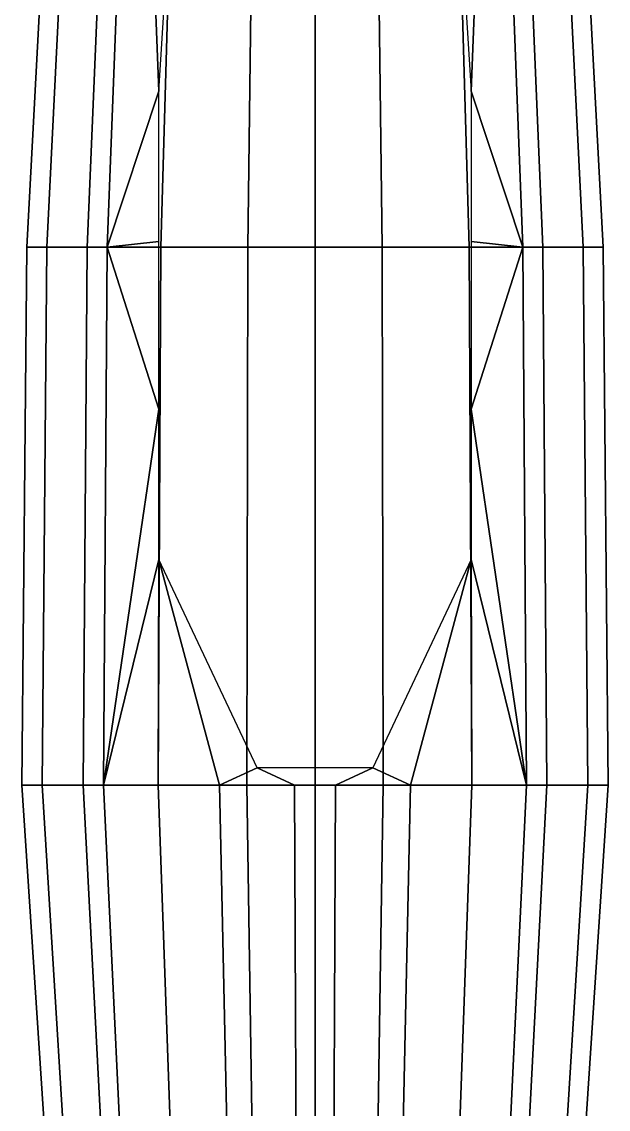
# Model space of a CAD drawing. Extents: x -0.55 to 0.55, y -3.82 to 4.07.
# Drawn here: x -0.507 to 0.507, y -1.756 to 0.125 of the extents above; entities that cross this region are included whole.
import ezdxf

# ---------------------------------------------------------------- set-up
doc = ezdxf.new("R2010")
doc.units = 0
doc.layers.get('0').update_dxf_attribs({"linetype": 'CONTINUOUS'})

msp = doc.modelspace()

# ---------------------------------------------------------------- linework, layer by layer
for points in [[(-0.4988, -0.265, 0.2272), (-0.43, 1.025, 0.24), (-0.43, 1.025, 0.08), (-0.4988, -0.265, 0.0416)], [(-0.4988, -0.265, 0.0416), (-0.43, 1.025, 0.08), (-0.4, 1.025, -0.1), (-0.464, -0.265, -0.1672)], [(-0.464, -0.265, 0.378), (-0.4, 1.025, 0.37), (-0.43, 1.025, 0.24), (-0.4988, -0.265, 0.2272)], [(-0.464, -0.265, -0.1672), (-0.4, 1.025, -0.1), (-0.34, 1.025, -0.24), (-0.3944, -0.265, -0.3296)], [(-0.3596, -0.265, 0.5752), (-0.31, 1.025, 0.54), (-0.4, 1.025, 0.37), (-0.464, -0.265, 0.378)], [(-0.3944, -0.265, -0.3296), (-0.34, 1.025, -0.24), (-0.31, 1.025, -0.28), (-0.3596, -0.265, -0.376)], [(-0.3596, -0.265, -0.376), (-0.31, 1.025, -0.28), (-0.23, 1.025, -0.36), (-0.2668, -0.265, -0.4688)], [(-0.31, 1.025, 0.54), (-0.3596, -0.265, 0.5752), (-0.3596, -0.265, 0.5752), (-0.27, 0.005, 0.67)], [(-0.25, 0.325, 0.69), (-0.25, 0.325, 0.69), (-0.31, 1.025, 0.54), (-0.27, 0.005, 0.67)], [(-0.2668, -0.265, -0.4688), (-0.23, 1.025, -0.36), (-0.1, 1.025, -0.42), (-0.116, -0.265, -0.5384)], [(-0.116, -0.265, -0.5384), (-0.1, 1.025, -0.42), (0, 1.025, -0.43), (0, -0.265, -0.55)], [(0, -0.265, -0.55), (0, 1.025, -0.43), (0.1, 1.025, -0.42), (0.116, -0.265, -0.5384)], [(0.116, -0.265, -0.5384), (0.1, 1.025, -0.42), (0.23, 1.025, -0.36), (0.2668, -0.265, -0.4688)], [(0.2668, -0.265, -0.4688), (0.23, 1.025, -0.36), (0.31, 1.025, -0.28), (0.3596, -0.265, -0.376)], [(0.25, 0.325, 0.69), (0.27, 0.005, 0.67), (0.27, 0.005, 0.67), (0.31, 1.025, 0.54)], [(0.27, 0.005, 0.67), (0.3596, -0.265, 0.5752), (0.3596, -0.265, 0.5752), (0.31, 1.025, 0.54)], [(0.3596, -0.265, -0.376), (0.31, 1.025, -0.28), (0.34, 1.025, -0.24), (0.3944, -0.265, -0.3296)], [(0.464, -0.265, 0.378), (0.4, 1.025, 0.37), (0.31, 1.025, 0.54), (0.3596, -0.265, 0.5752)], [(0.3944, -0.265, -0.3296), (0.34, 1.025, -0.24), (0.4, 1.025, -0.1), (0.464, -0.265, -0.1672)], [(0.464, -0.265, -0.1672), (0.4, 1.025, -0.1), (0.43, 1.025, 0.08), (0.4988, -0.265, 0.0416)], [(0.4988, -0.265, 0.2272), (0.43, 1.025, 0.24), (0.4, 1.025, 0.37), (0.464, -0.265, 0.378)], [(0.4988, -0.265, 0.0416), (0.43, 1.025, 0.08), (0.43, 1.025, 0.24), (0.4988, -0.265, 0.2272)], [(-0.27, 0.005, 0.67), (-0.3596, -0.265, 0.5752), (-0.3596, -0.265, 0.5752), (-0.27, -0.255, 0.67)], [(0.27, -0.255, 0.67), (0.3596, -0.265, 0.5752), (0.3596, -0.265, 0.5752), (0.27, 0.005, 0.67)], [(-0.27, -0.255, 0.67), (-0.3596, -0.265, 0.5752), (-0.3596, -0.265, 0.5752), (-0.27, -0.545, 0.67)], [(0.27, -0.545, 0.67), (0.3596, -0.265, 0.5752), (0.3596, -0.265, 0.5752), (0.27, -0.255, 0.67)], [(-0.4988, -0.265, 0.0416), (-0.5074, -1.195, 0.013), (-0.5074, -1.195, 0.2018), (-0.4988, -0.265, 0.2272)], [(-0.464, -0.265, -0.1672), (-0.472, -1.195, -0.1994), (-0.5074, -1.195, 0.013), (-0.4988, -0.265, 0.0416)], [(-0.4988, -0.265, 0.2272), (-0.5074, -1.195, 0.2018), (-0.472, -1.195, 0.3552), (-0.464, -0.265, 0.378)], [(-0.3944, -0.265, -0.3296), (-0.4012, -1.195, -0.3646), (-0.472, -1.195, -0.1994), (-0.464, -0.265, -0.1672)], [(-0.464, -0.265, 0.378), (-0.472, -1.195, 0.3552), (-0.3658, -1.195, 0.5558), (-0.3596, -0.265, 0.5752)], [(-0.3596, -0.265, -0.376), (-0.3658, -1.195, -0.4118), (-0.4012, -1.195, -0.3646), (-0.3944, -0.265, -0.3296)], [(-0.2668, -0.265, -0.4688), (-0.2714, -1.195, -0.5062), (-0.3658, -1.195, -0.4118), (-0.3596, -0.265, -0.376)], [(-0.27, -0.545, 0.67), (-0.3596, -0.265, 0.5752), (-0.3596, -0.265, 0.5752), (-0.3658, -1.195, 0.5558)], [(-0.116, -0.265, -0.5384), (-0.118, -1.195, -0.577), (-0.2714, -1.195, -0.5062), (-0.2668, -0.265, -0.4688)], [(0, -0.265, -0.55), (0, -1.195, -0.5888), (-0.118, -1.195, -0.577), (-0.116, -0.265, -0.5384)], [(0.116, -0.265, -0.5384), (0.118, -1.195, -0.577), (0, -1.195, -0.5888), (0, -0.265, -0.55)], [(0.2668, -0.265, -0.4688), (0.2714, -1.195, -0.5062), (0.118, -1.195, -0.577), (0.116, -0.265, -0.5384)], [(0.3596, -0.265, -0.376), (0.3658, -1.195, -0.4118), (0.2714, -1.195, -0.5062), (0.2668, -0.265, -0.4688)], [(0.3658, -1.195, 0.5558), (0.3596, -0.265, 0.5752), (0.3596, -0.265, 0.5752), (0.27, -0.545, 0.67)], [(0.3944, -0.265, -0.3296), (0.4012, -1.195, -0.3646), (0.3658, -1.195, -0.4118), (0.3596, -0.265, -0.376)], [(0.3596, -0.265, 0.5752), (0.3658, -1.195, 0.5558), (0.472, -1.195, 0.3552), (0.464, -0.265, 0.378)], [(0.464, -0.265, -0.1672), (0.472, -1.195, -0.1994), (0.4012, -1.195, -0.3646), (0.3944, -0.265, -0.3296)], [(0.4988, -0.265, 0.0416), (0.5074, -1.195, 0.013), (0.472, -1.195, -0.1994), (0.464, -0.265, -0.1672)], [(0.464, -0.265, 0.378), (0.472, -1.195, 0.3552), (0.5074, -1.195, 0.2018), (0.4988, -0.265, 0.2272)], [(0.4988, -0.265, 0.2272), (0.5074, -1.195, 0.2018), (0.5074, -1.195, 0.013), (0.4988, -0.265, 0.0416)], [(-0.27, -0.805, 0.67), (-0.27, -0.545, 0.67), (-0.27, -0.545, 0.67), (-0.3658, -1.195, 0.5558)], [(0.3658, -1.195, 0.5558), (0.27, -0.545, 0.67), (0.27, -0.545, 0.67), (0.27, -0.805, 0.67)], [(-0.2714, -1.195, 0.6738), (-0.27, -0.805, 0.67), (-0.27, -0.805, 0.67), (-0.3658, -1.195, 0.5558)], [(-0.1652, -1.195, 0.7446), (-0.27, -0.805, 0.67), (-0.27, -0.805, 0.67), (-0.2714, -1.195, 0.6738)], [(-0.1, -1.165, 0.79), (-0.27, -0.805, 0.67), (-0.27, -0.805, 0.67), (-0.1652, -1.195, 0.7446)], [(0.1652, -1.195, 0.7446), (0.27, -0.805, 0.67), (0.27, -0.805, 0.67), (0.1, -1.165, 0.79)], [(0.2714, -1.195, 0.6738), (0.27, -0.805, 0.67), (0.27, -0.805, 0.67), (0.1652, -1.195, 0.7446)], [(0.3658, -1.195, 0.5558), (0.27, -0.805, 0.67), (0.27, -0.805, 0.67), (0.2714, -1.195, 0.6738)], [(-0.0354, -1.195, 0.78), (-0.1, -1.165, 0.79), (-0.1, -1.165, 0.79), (-0.1652, -1.195, 0.7446)], [(0.0354, -1.195, 0.78), (0.1, -1.165, 0.79), (-0.1, -1.165, 0.79), (-0.0354, -1.195, 0.78)], [(0.1652, -1.195, 0.7446), (0.1, -1.165, 0.79), (0.1, -1.165, 0.79), (0.0354, -1.195, 0.78)], [(-0.4472, -2.105, 0.1504), (-0.5074, -1.195, 0.2018), (-0.5074, -1.195, 0.013), (-0.4472, -2.105, -0.016)], [(-0.4472, -2.105, -0.016), (-0.5074, -1.195, 0.013), (-0.472, -1.195, -0.1994), (-0.416, -2.105, -0.2032)], [(-0.416, -2.105, 0.2856), (-0.472, -1.195, 0.3552), (-0.5074, -1.195, 0.2018), (-0.4472, -2.105, 0.1504)], [(-0.416, -2.105, -0.2032), (-0.472, -1.195, -0.1994), (-0.4012, -1.195, -0.3646), (-0.3536, -2.105, -0.3488)], [(-0.3224, -2.105, 0.4624), (-0.3658, -1.195, 0.5558), (-0.472, -1.195, 0.3552), (-0.416, -2.105, 0.2856)], [(-0.3536, -2.105, -0.3488), (-0.4012, -1.195, -0.3646), (-0.3658, -1.195, -0.4118), (-0.3224, -2.105, -0.3904)], [(-0.3224, -2.105, -0.3904), (-0.3658, -1.195, -0.4118), (-0.2714, -1.195, -0.5062), (-0.2392, -2.105, -0.4736)], [(-0.2392, -2.105, 0.5664), (-0.2714, -1.195, 0.6738), (-0.3658, -1.195, 0.5558), (-0.3224, -2.105, 0.4624)], [(-0.2392, -2.105, -0.4736), (-0.2714, -1.195, -0.5062), (-0.118, -1.195, -0.577), (-0.104, -2.105, -0.536)], [(-0.1456, -2.105, 0.6288), (-0.1652, -1.195, 0.7446), (-0.2714, -1.195, 0.6738), (-0.2392, -2.105, 0.5664)], [(-0.0312, -2.105, 0.66), (-0.0354, -1.195, 0.78), (-0.1652, -1.195, 0.7446), (-0.1456, -2.105, 0.6288)], [(-0.104, -2.105, -0.536), (-0.118, -1.195, -0.577), (0, -1.195, -0.5888), (0, -2.105, -0.5464)], [(0.0312, -2.105, 0.66), (0.0354, -1.195, 0.78), (-0.0354, -1.195, 0.78), (-0.0312, -2.105, 0.66)], [(0, -2.105, -0.5464), (0, -1.195, -0.5888), (0.118, -1.195, -0.577), (0.104, -2.105, -0.536)], [(0.1456, -2.105, 0.6288), (0.1652, -1.195, 0.7446), (0.0354, -1.195, 0.78), (0.0312, -2.105, 0.66)], [(0.104, -2.105, -0.536), (0.118, -1.195, -0.577), (0.2714, -1.195, -0.5062), (0.2392, -2.105, -0.4736)], [(0.2392, -2.105, 0.5664), (0.2714, -1.195, 0.6738), (0.1652, -1.195, 0.7446), (0.1456, -2.105, 0.6288)], [(0.2392, -2.105, -0.4736), (0.2714, -1.195, -0.5062), (0.3658, -1.195, -0.4118), (0.3224, -2.105, -0.3904)], [(0.3224, -2.105, 0.4624), (0.3658, -1.195, 0.5558), (0.2714, -1.195, 0.6738), (0.2392, -2.105, 0.5664)], [(0.3224, -2.105, -0.3904), (0.3658, -1.195, -0.4118), (0.4012, -1.195, -0.3646), (0.3536, -2.105, -0.3488)], [(0.416, -2.105, 0.2856), (0.472, -1.195, 0.3552), (0.3658, -1.195, 0.5558), (0.3224, -2.105, 0.4624)], [(0.3536, -2.105, -0.3488), (0.4012, -1.195, -0.3646), (0.472, -1.195, -0.1994), (0.416, -2.105, -0.2032)], [(0.416, -2.105, -0.2032), (0.472, -1.195, -0.1994), (0.5074, -1.195, 0.013), (0.4472, -2.105, -0.016)], [(0.4472, -2.105, 0.1504), (0.5074, -1.195, 0.2018), (0.472, -1.195, 0.3552), (0.416, -2.105, 0.2856)], [(0.4472, -2.105, -0.016), (0.5074, -1.195, 0.013), (0.5074, -1.195, 0.2018), (0.4472, -2.105, 0.1504)]]:
    msp.add_3dface(points)

doc.saveas('drawing.dxf')
